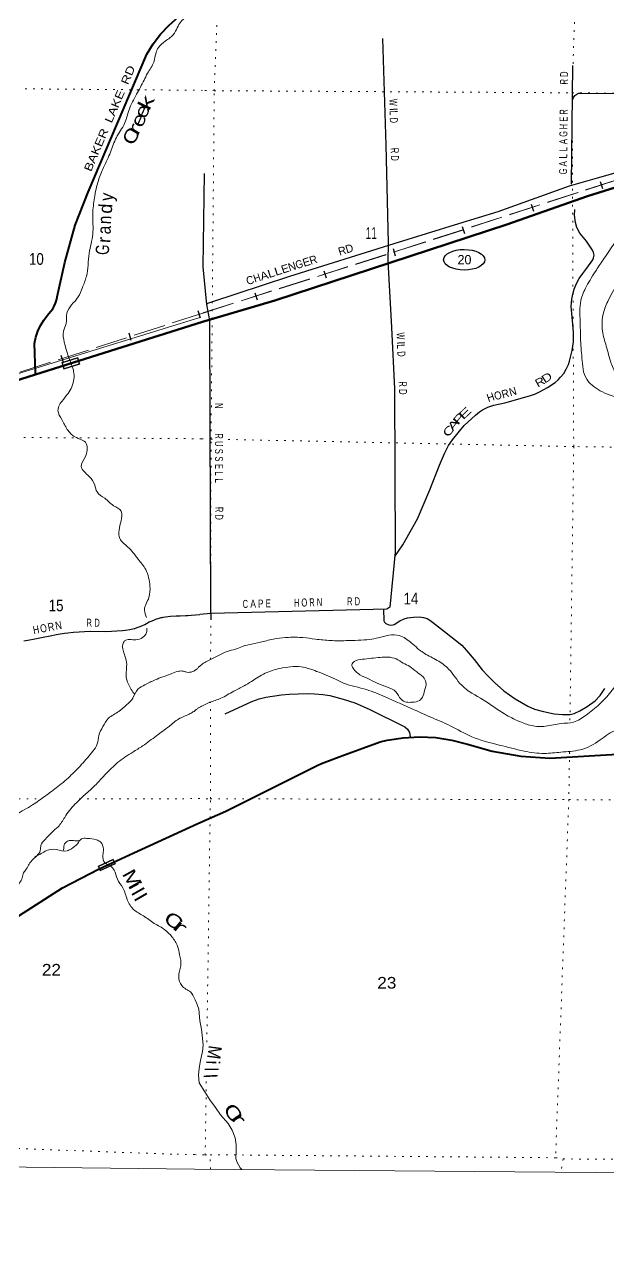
# Model space of a CAD drawing. Header units: feet. Extents: x -244583 to 4, y 367440 to 553773.
# Drawn here: x -216564 to -207799, y 367440 to 385637 of the extents above; entities that cross this region are included whole.
import ezdxf
from ezdxf.enums import TextEntityAlignment as Align

# ---------------------------------------------------------------- set-up
doc = ezdxf.new("R2010")
doc.units = ezdxf.units.FT
doc.header["$LTSCALE"] = 80
doc.linetypes.add('DOTTED', pattern=[1.5, 0.3, -1.2])
doc.linetypes.add('LONG_DASHED', pattern=[7.5, 6, -1.5])
for name, color, linetype, lineweight in [('17', 7, 'Continuous', 25), ('23', 7, 'Continuous', 70), ('26', 7, 'Continuous', 40), ('29', 7, 'Continuous', 25), ('39', 7, 'Continuous', 13), ('4', 7, 'Continuous', 13), ('59', 7, 'Continuous', 13), ('61', 7, 'Continuous', 13), ('63', 7, 'Continuous', 25), ('7', 7, 'DOTTED', 13)]:
    doc.layers.add(name, color=color, linetype=linetype, lineweight=lineweight)
for name, color, linetype in [('27', 7, 'Continuous'), ('30', 7, 'Continuous'), ('41', 7, 'Continuous')]:
    doc.layers.add(name, color=color, linetype=linetype)

msp = doc.modelspace()

# ---------------------------------------------------------------- linework, layer by layer
at = {"layer": '17'}
msp.add_ellipse((-209966.23, 382105.03), major_axis=(-309.24, 1), ratio=0.500121, dxfattribs=at)
at = {"layer": '23'}
for points in [[(-213889.01, 381172.95), (-212804.73, 381496.5), (-209329.4, 382633.22), (-208117.75, 383059.13), (-207032.6, 383398.08)], [(-216395.06, 380383.23), (-215748.45, 380587.25), (-213889.01, 381172.95)], [(-235680.38, 377592.65), (-235598.26, 377530.71), (-235411.44, 377418.32), (-235201.57, 377329.84), (-234963.63, 377256.56), (-234719.33, 377208.56), (-234471.36, 377186.36), (-234222.42, 377190.2), (-233975.25, 377220.03), (-231797.09, 377582.46), (-219862.07, 379568.37), (-217593.81, 380005), (-216395.06, 380383.23)]]:
    msp.add_lwpolyline(points, dxfattribs=at)
at = {"layer": '26'}
for points in [[(-216395.06, 380383.23), (-216395.93, 380408.83), (-216410.97, 380850.45), (-216390.3, 380942.83), (-216360.08, 381032.55), (-216320.65, 381118.61), (-216272.45, 381200.08), (-216215.99, 381276.07), (-216196.27, 381299.09), (-216164.86, 381333.33), (-216137.2, 381370.67), (-216113.59, 381410.69), (-216094.29, 381452.96), (-216079.52, 381497.02), (-216069.44, 381542.38), (-216068.46, 381548.48), (-215958.19, 382064.84), (-215801.13, 382626.59), (-215608.06, 383120.57), (-214728.33, 385189.83), (-214632.15, 385345.52), (-214520.22, 385490.31), (-214393.77, 385622.6), (-214254.18, 385740.95)], [(-213961.46, 373650.44), (-213543.85, 373836.43), (-212172.78, 374522.61), (-212106.65, 374552.27), (-211801.17, 374666.43), (-211226.72, 374873.8), (-211121.11, 374899.13), (-210880.58, 374937.86), (-210637.32, 374951.24), (-210393.99, 374939.11), (-210153.26, 374901.62), (-209917.77, 374839.17), (-209545.69, 374735.33), (-209117.07, 374660.28), (-208682.95, 374630.45), (-207668.7, 374692.8), (-207546.34, 374715.72), (-207447.55, 374740.67)], [(-215439.99, 372973.47), (-214920.75, 373209.58), (-213961.46, 373650.44)], [(-217112.13, 371969.75), (-215989.22, 372684.4), (-215439.99, 372973.47)]]:
    msp.add_lwpolyline(points, dxfattribs=at)
at = {"layer": '29'}
for p, q in [((-208357.21, 383240.67), (-208338.03, 385018.8)), ((-213878.99, 382000.12), (-213861.6, 383398.34)), ((-213765.51, 376803.91), (-213766.09, 376705.19))]:
    msp.add_line(p, q, dxfattribs=at)
for points in [[(-211190.19, 385424.54), (-211140.04, 383823.19), (-211105.98, 382357.49), (-211110.13, 382086.74), (-211056.81, 381087.58), (-211014.36, 380169.42), (-211001.43, 377719.85), (-211080.66, 376896.53)], [(-208343.63, 384499.84), (-208329.74, 384536.97), (-208306.76, 384567.61), (-208279.19, 384587.53), (-208245.48, 384601.32), (-208217.91, 384604.38), (-207464.18, 384599.78), (-207424.35, 384601.32), (-207392.18, 384616.64), (-207373.79, 384633.49), (-207358.47, 384659.53), (-207352.35, 384685.57), (-207333.4, 385063.63)], [(-213824.97, 381436.06), (-213819.95, 381448), (-213810.13, 381455.75), (-213752.28, 381475.37), (-213371.62, 381599.34), (-212583.42, 381857.59), (-211015.29, 382349.31), (-210048.39, 382646.82), (-209457.5, 382828.63), (-208389.36, 383212.92), (-207965.81, 383334.82), (-207178.65, 383560.02)], [(-211006.54, 377656.44), (-210888.56, 377831.57), (-210667.39, 378220.76), (-210480.25, 378656.76), (-210336.75, 379026.42), (-210261.06, 379200.45), (-210203.03, 379318.65), (-210140.82, 379405.81), (-210039.71, 379535.69), (-209966.29, 379620.61), (-209796.87, 379774.24), (-209736.7, 379823.66), (-209691.58, 379853.78), (-209614.21, 379892.46), (-209523.96, 379922.54), (-209356.34, 379961.19), (-208988.86, 380064.34), (-208898.6, 380094.44), (-208825.54, 380128.81), (-208718.09, 380188.98), (-208604.2, 380264.2), (-208556.91, 380302.89), (-208520.39, 380345.86), (-208475.25, 380401.74), (-208436.58, 380464.05), (-208404.34, 380532.83), (-208389.3, 380582.25), (-208346.32, 380743.42), (-208329.13, 380876.66), (-208326.97, 381014.19), (-208335.58, 381138.83), (-208363.26, 381402.67), (-208354.91, 381512.75), (-208339.88, 381587.97), (-208318.39, 381663.18), (-208282.71, 381751.72), (-208243.17, 381822.21), (-208188.74, 381899.39), (-208127.13, 381976.93), (-208039.02, 382103.72), (-208028.28, 382135.96), (-208019.68, 382174.64), (-208026.13, 382213.32), (-208041.06, 382248.45), (-208135.04, 382382.7), (-208232.43, 382503.43), (-208275.41, 382589.39), (-208296.14, 382664.62), (-208311.94, 382776.35), (-208306.52, 382859.95)], [(-213765.51, 376803.91), (-213780.28, 381196.28), (-213825.07, 381435.44), (-213878.99, 382000.12)], [(-211080.66, 376896.53), (-211129.59, 376864.95), (-213766.76, 376801.98), (-213931.28, 376784.2)], [(-211176.92, 376867.04), (-211172.2, 376691.52), (-211161.45, 376671.1), (-211139.96, 376649.61), (-211099.13, 376630.27), (-211056.15, 376627.05), (-211015.32, 376636.72), (-210930.44, 376690.44), (-210869.19, 376721.6), (-210817.62, 376735.57), (-210726.08, 376744.16), (-210636.03, 376748.46), (-210574.78, 376740.94), (-210524.28, 376723.75), (-210481.3, 376701.19), (-210442.62, 376668.95), (-210263.19, 376529.27), (-210003.17, 376325.13), (-209934, 376247.43), (-209817.29, 376110.23), (-209696.94, 375955.51), (-209613.13, 375864.17), (-209511.05, 375766.4), (-209370.15, 375643.3), (-209200.52, 375520.34), (-209013.56, 375409.67), (-208914.71, 375365.62), (-208779.33, 375329.09), (-208617.08, 375296.85), (-208492.44, 375286.11), (-208378.55, 375288.25), (-208319.45, 375303.3), (-208234.57, 375340.9), (-208120.67, 375405.37), (-208004.63, 375490.26), (-207927.26, 375570.84), (-207855.65, 375675.64)], [(-216568.82, 376389.2), (-216512.95, 376400.5), (-216405.85, 376422.45), (-216257.52, 376451.06), (-216200.99, 376461.03), (-216053.99, 376489.63), (-215962.86, 376506.26), (-215908.98, 376512.24), (-215824.51, 376520.89), (-215573.74, 376533.53), (-215339.42, 376530.8), (-215091.8, 376547.31), (-215046.92, 376552.15), (-214981.73, 376562.13), (-214917.88, 376574.77), (-214907.9, 376578.09), (-214897.92, 376580.09), (-214800.81, 376615.33), (-214754.91, 376637.28), (-214689.06, 376673.2), (-214663.12, 376684.51), (-214623.56, 376703.1), (-214579.74, 376719.85), (-214557.36, 376726.41), (-214511.46, 376739.05), (-214498.16, 376742.38), (-214483.53, 376745.7), (-214444.28, 376753.02), (-214371.78, 376762.33), (-214288.64, 376764.32), (-214255.06, 376765.62), (-214225.44, 376764.99), (-214138.97, 376770.31), (-214109.71, 376772.31), (-214061.15, 376776.96), (-213931.28, 376784.2)], [(-213553.75, 375297.72), (-213153.81, 375482.98), (-213043.49, 375522.71), (-212942, 375544.78), (-212708.12, 375580.1), (-212591.19, 375588.93), (-212454.4, 375597.76), (-212313.2, 375599.97), (-212213.9, 375597.76), (-212088.15, 375586.72), (-211982.24, 375569.06), (-211781.46, 375518.3), (-211607.17, 375458.7), (-211393.14, 375368.19), (-210854.8, 375098.88), (-210815.09, 375063.56), (-210788.61, 375014.99), (-210775.37, 374953.18)]]:
    msp.add_lwpolyline(points, dxfattribs=at)
at = {"layer": '39'}
for p, q in [((-215831.9, 380464.62), (-215844.11, 380502.5)), ((-213325.04, 368487.68), (-213303.73, 368463.03))]:
    msp.add_line(p, q, dxfattribs=at)
msp.add_lwpolyline([(-213988.55, 370977.01), (-213948.66, 370867.86), (-213929.18, 370689.72), (-213908.87, 370566.13), (-213890.77, 370430.45), (-213882.25, 370327.25), (-213891.75, 370234.43), (-213920.09, 370097.44), (-213942.04, 369982.59), (-213951.69, 369879.67), (-213939.36, 369762.27), (-213854.59, 369629.6), (-213781.75, 369509.24), (-213696.73, 369392.73), (-213621.68, 369284.47), (-213508.63, 369153.38), (-213447.62, 369051.39), (-213400.91, 368937.5), (-213384.33, 368834.18), (-213385.88, 368733.16), (-213389.47, 368630.14), (-213370.22, 368569.22), (-213352.59, 368534.59), (-213325.04, 368487.68)], dxfattribs=at)
for points in [[(-215844.11, 380502.5), (-215964.08, 380868.31), (-215974.53, 381036.17), (-215937.02, 381149), (-215925.38, 381302.5), (-215757.18, 381547.45), (-215693.12, 381688.31), (-215632.83, 381855.49), (-215590.97, 382200.72), (-215537.56, 382489.24), (-215536.53, 382794.44), (-215511.92, 383032.71), (-215453.24, 383296.05), (-215373.94, 383490.19), (-215270.58, 383719.6), (-215183.49, 383939.07), (-215060.11, 384150.1), (-214993.41, 384351.57), (-214879.89, 384586.95), (-214768.63, 384798.1), (-214715.03, 384902.68), (-214622.4, 385069.54), (-214588.61, 385214.74), (-214553.52, 385287.16), (-214449.46, 385385.19), (-214380.25, 385433.02), (-214294.38, 385531.22), (-214244.86, 385631.8), (-214183.44, 385710.03), (-214051.06, 385809.8), (-213960.66, 385849.1), (-213916.83, 385849.1), (-213844.33, 385849.07)], [(-213938.79, 376006.93), (-213875.2, 376056.49), (-213803.95, 376095.81), (-213641.25, 376174.14), (-213523.3, 376230.92), (-213395.57, 376267.35), (-213289.98, 376308.16), (-213154.21, 376342.44), (-212980.03, 376380.18), (-212783.52, 376425.65), (-212599.56, 376443.02), (-212385.64, 376439.72), (-212198.26, 376416.62), (-211970.49, 376394.92), (-211736.35, 376393.33), (-211554.59, 376398.61), (-211382.8, 376412.12), (-211257.28, 376436.46), (-211095.21, 376474.38), (-210939.84, 376469.96), (-210763.85, 376362.16), (-210562.43, 376201.42), (-210372.26, 376097.44), (-210200.65, 375967.47), (-210004.54, 375723.95), (-209682.87, 375506.79), (-209361.13, 375293.67), (-209142.8, 375183.2), (-208958.05, 375119.72), (-208748.26, 375110.42), (-208511.49, 375149.21), (-208329.45, 375172.67), (-208138.1, 375276.83), (-207941.85, 375437.5), (-207767.4, 375624.77), (-207610.89, 375826.47), (-207504.03, 375950.12), (-207402.54, 376118.32), (-207314.18, 376220.02), (-207232.66, 376402.67), (-207126.05, 376641.51), (-207048.78, 376941.44), (-206958.28, 377182.56), (-206808.83, 377451.06), (-206615.22, 377702.71), (-206461.01, 377886.26), (-206264.51, 378063.09), (-205982.01, 378319.43), (-205663.22, 378573.19), (-205479.88, 378681.52), (-205208.37, 378879.42), (-205014.33, 379028), (-204765.79, 379175.73), (-204547.46, 379327.98), (-204414.4, 379449.2), (-204353.95, 379573.57), (-204347, 379763.43), (-204461.49, 379932.93), (-204689.54, 380067.81), (-204956.19, 380187.12), (-205296.48, 380242.89), (-205578.53, 380279.58), (-205945.31, 380319.59), (-206238.19, 380307.94), (-206382.03, 380273.78), (-206533.79, 380118.49), (-206691.48, 379971.37), (-206845.69, 379919.19), (-207105.32, 379969.67), (-207343.06, 379999.61), (-207554.75, 380017.03), (-207791.99, 380079.29), (-208048.18, 380222.69), (-208129.56, 380312.87), (-208201.39, 380631.26), (-208223.01, 380932.71), (-208227.31, 381179.33), (-208218.47, 381492.44), (-208132.41, 381707.36), (-207985.35, 381951.64), (-207865.57, 382127.64), (-207710.71, 382353.61), (-207513.81, 382556.71), (-207297.63, 382700.9), (-207112.18, 382815.26), (-206851.78, 382946.64), (-206656.59, 383038.62), (-206585.55, 383063.79), (-206423.17, 383121.92), (-206202.04, 383193.28), (-205976.91, 383262.56), (-205764.23, 383309.8), (-205443.32, 383306.87), (-205078.22, 383289.12), (-204743.3, 383277.89), (-204454.92, 383259.29), (-204237.61, 383213.5)], [(-202347.97, 380987.59), (-202589.11, 381322.75), (-202716.08, 381599.55), (-202775.97, 381642.92), (-202965.62, 381781.24), (-203267.77, 382087.02), (-203516.54, 382319.23), (-203944.49, 382582.49), (-204283.02, 382753.43), (-204763.59, 382876.03), (-205156.6, 382916.45), (-205566.59, 382902.57), (-206094.91, 382807.65), (-206514.52, 382692.87), (-206797.77, 382519.39), (-207019.33, 382419.74), (-207287.33, 382187.43), (-207490.47, 381972.3), (-207642.85, 381776.6), (-207802.45, 381504.21), (-207880.19, 381305.34), (-207892.38, 381036.74), (-207837.32, 380809.55), (-207760.53, 380551.71), (-207676.51, 380370.55), (-207591.27, 380268.19), (-207471.27, 380195.6), (-207315.28, 380231.59), (-207183.95, 380371.03), (-207063.18, 380480.32), (-206849.94, 380563.93), (-206518.69, 380577.01), (-206029.71, 380607.87), (-205481.8, 380664.08), (-204965.4, 380639.95), (-204658.23, 380530.12), (-204498.42, 380420.55), (-204304.27, 380312.46), (-204224.91, 380222.32), (-204117.26, 380133.76), (-204070.47, 380025.93), (-204062.05, 379916.67), (-204006.84, 379830.94), (-203957.63, 379749.34), (-203987.92, 379616.42), (-204044.15, 379504.12), (-204179.63, 379225.3), (-204364.79, 378997.77), (-204602.43, 378771.05), (-204794.8, 378600.22), (-205171.83, 378234.18), (-205457.84, 378012.25), (-205790.05, 377805.17), (-206010.64, 377636.8), (-206197.58, 377425.46), (-206457.78, 377174.84), (-206701.91, 376919.92), (-206856.73, 376695.97), (-206981.85, 376435.18), (-207087.65, 376117.5), (-207178.76, 375835.97), (-207205.64, 375662.59), (-207268.1, 375406.89), (-207504.93, 375101.34), (-207681.25, 375055.56), (-207925.81, 374903.72), (-208228.84, 374756.83), (-208518.05, 374720.87), (-208764.61, 374702.44), (-209066.86, 374737.42), (-209440.94, 374828.07), (-209850.84, 374951.61), (-210177.33, 375118.32), (-210478.1, 375250.28), (-210718.7, 375357.05), (-211151.77, 375549.66), (-211430.68, 375659.05), (-211776.38, 375757.35), (-211898.65, 375813.8), (-212179.42, 375933.32), (-212410.55, 375999.54), (-212731.87, 375976.2), (-212950.98, 375904.81), (-213158.78, 375780.69), (-213266.76, 375715.67), (-213421.41, 375635.2), (-213618.84, 375529.11), (-213781.25, 375468.97), (-213792.05, 375465.05)], [(-214729.54, 376739.88), (-214761.09, 376850.36), (-214694.49, 377041.73), (-214680.67, 377211.38), (-214742.88, 377458.59), (-214858.55, 377615.36), (-215014.35, 377802.84), (-215132.38, 377925.27), (-215141.22, 378052.7), (-215113.55, 378191.89), (-215112.14, 378333.37), (-215224.49, 378417.34), (-215356.8, 378527.79), (-215473.07, 378623.92), (-215506.44, 378723.29), (-215590.02, 378855.49), (-215709.82, 379004.22), (-215651.81, 379145.14), (-215620.44, 379249.94), (-215633.6, 379349.11), (-215806.43, 379449.85), (-215918.51, 379562.11), (-216001.94, 379708.46), (-216059.18, 379846.47), (-215982.8, 380005.4), (-215849.45, 380202.18), (-215824.9, 380434.39), (-215831.9, 380464.62)], [(-214908.16, 375586.16), (-215002.62, 375739), (-215037.62, 375876.79), (-215027.93, 376038.4), (-215054.95, 376166), (-215085.57, 376338.11), (-215058.77, 376390.4), (-214888.82, 376406.93), (-214730.08, 376514.52), (-214724.05, 376579.75)], [(-210883.62, 376054.8), (-210781.44, 376004.72), (-210679.72, 375924.34), (-210583.97, 375850.11), (-210540.81, 375768.6), (-210560.89, 375643.61), (-210592.65, 375547.1), (-210635.8, 375497.24), (-210747.23, 375470.67), (-210834.01, 375472.01), (-210914.09, 375515.68), (-210991.09, 375628.02), (-211117.25, 375694.64), (-211273.73, 375757.68), (-211420.01, 375828.65), (-211562.18, 375903.59), (-211619.78, 375965.11), (-211651.05, 376032.28), (-211615.99, 376080.24), (-211494.35, 376114.75), (-211225.44, 376142.93), (-211106.28, 376147.16), (-210987.61, 376119.05), (-210883.62, 376054.8)], [(-219088.93, 372583.35), (-218922.88, 372614.07), (-218604.91, 372675.64), (-218326.91, 372784.09), (-218135.93, 372881.26), (-217956.9, 372996.74), (-217783.73, 373132.49), (-217602.76, 373239.87), (-217346.74, 373372.79), (-217097.03, 373481.52), (-216950.38, 373593.27), (-216685.69, 373784.73), (-216441.68, 373929.89), (-216250.34, 374063.44), (-216060.95, 374205.1), (-215859.1, 374378.98), (-215703.88, 374539.16), (-215536.16, 374735.6), (-215470.4, 374844.11), (-215444.85, 374973.22), (-215384.93, 375104.02), (-215302.83, 375228.53), (-215146.15, 375332.11), (-215029.96, 375430.01), (-214938, 375530.18), (-214859.84, 375664.84), (-214754.08, 375730.5), (-214601.73, 375805.82), (-214488.1, 375849.18), (-214350.14, 375900.38), (-214248.71, 375935.77), (-214177.97, 375935.08), (-214127.59, 375920.44), (-214040.58, 375929.69), (-213973.46, 375971.48), (-213942.82, 376003.52), (-213938.79, 376006.93)], [(-213792.05, 375465.05), (-213811.03, 375453.84), (-213850.73, 375435.02), (-213893.85, 375414.83), (-213944.84, 375390.76), (-213945.86, 375390.19)], [(-214034.26, 375324.39), (-214091.42, 375291.46), (-214249.82, 375218.23), (-214392.41, 375108.45), (-214581.81, 374966.8), (-214789.5, 374815.21), (-214937.99, 374721.66), (-215163.93, 374564.19), (-215408.91, 374322.02), (-215537.57, 374189.87), (-215694.65, 374045.88), (-215804.86, 373939.83), (-215886.64, 373847.65), (-215958.43, 373743.25), (-216056.85, 373602.72), (-216152.72, 373516.74), (-216250.78, 373412.6), (-216314.32, 373324.28), (-216325.22, 373245.56), (-216452.04, 373095.21), (-216546.47, 372950.6), (-216581.37, 372896.37), (-216600.35, 372817.72), (-216647.58, 372743.4), (-216722.28, 372550.08), (-216751, 372507.92), (-216839.32, 372367.29), (-216941.41, 372265.21), (-217053.24, 372199.6), (-217137.23, 372087.23), (-217240.96, 372023.57), (-217380.78, 371988.55), (-217490.02, 371979.51), (-217564.54, 372006.52), (-217661.01, 372062.04), (-217767.67, 372109.57), (-217913.23, 372106.95), (-218063.04, 372084.16), (-218223.09, 372047.33), (-218395.25, 372012.63), (-218555.1, 371996), (-218720.96, 371985.5), (-218918.93, 371997.54), (-219063.74, 372069.7), (-219255.17, 372130.19), (-219456.75, 372184.72), (-219660.4, 372235.22), (-219888.39, 372277.88), (-220067.81, 372326.13), (-220273.4, 372384.73), (-220399.9, 372468.84), (-220463.15, 372612.97), (-220552.84, 372739.17), (-220640.95, 372822.91), (-220782, 372866.73), (-221015.89, 372925.62), (-221171.46, 372933.2), (-221405.36, 372990.07), (-221637.45, 373026.7), (-221821.34, 373032.54), (-222057.79, 373036.88), (-222316.19, 373069.73), (-222552.18, 373120.55), (-222796.37, 373159.32), (-223054.94, 373176), (-223321.35, 373217.01), (-223490.78, 373253.03), (-223706.37, 373321.85), (-223881.51, 373394.3), (-224024, 373496.76), (-224249.34, 373602.05), (-224483.16, 373667), (-224797.19, 373797.42), (-225155.96, 373899.97), (-225335.1, 373976.51), (-225620.87, 374102.6), (-226025.42, 374276.35), (-226214.86, 374332.78), (-226472.82, 374410.09), (-226734.68, 374501.59), (-227031.32, 374550.98), (-227232.99, 374597.43), (-227430.42, 374664.04), (-227777.33, 374740.2), (-228083.94, 374803.84), (-228410.59, 374883.85), (-228820.3, 374946.47), (-229125.29, 374969.67), (-229393.98, 374984.43), (-229697.23, 374979.31), (-229996.98, 374919.58), (-230263.98, 374901.98), (-230518.26, 374942.88), (-230830.81, 375018.7), (-231131.31, 375086.32), (-231407.64, 375145.63)], [(-214034.26, 375324.39), (-214002.3, 375343.86), (-213987.3, 375359.89), (-213950.09, 375385.48), (-213944.84, 375390.76)], [(-216404.93, 373157.4), (-216309.49, 373200.94), (-216230.22, 373244.63), (-216080.48, 373261.36), (-215923.01, 373241.62), (-215858.01, 373273.33), (-215768.33, 373347.24), (-215704.93, 373421.4), (-215624.01, 373428.7), (-215482.73, 373407.1), (-215422.42, 373374.17), (-215377.02, 373264.58), (-215385.95, 373179.77), (-215352.8, 373058.17), (-215351.86, 373057.44)], [(-215980.02, 373243.94), (-215971.15, 373278.48), (-215966.63, 373326.94), (-215913.47, 373387.06), (-215864.86, 373396.69), (-215788.12, 373389.88), (-215756.05, 373389.09), (-215737.91, 373389.65)], [(-215354.3, 373060.45), (-215216.42, 372951.73), (-215167.24, 372815.82), (-215087.67, 372687.7), (-215018.7, 372509.16), (-214921.16, 372358.63), (-214776.55, 372266.25), (-214613.95, 372153.49), (-214455.22, 372056.94), (-214349.15, 371950.79), (-214265.66, 371810.51), (-214234.59, 371682.86), (-214216.02, 371518.96), (-214235.03, 371436.27), (-214248.03, 371349.48), (-214202.81, 371221.7), (-214140.68, 371168.54), (-214072.39, 371125.43), (-214008.03, 371018.17), (-213997.47, 370992.26), (-213987.06, 370974.45)]]:
    msp.add_spline(points, degree=3, dxfattribs=at)
at = {"layer": '4'}
msp.add_lwpolyline([(-242556.67, 552939.06), (-212238.1, 552626.27), (-181919.12, 552355.18), (-151599.78, 552125.8), (-121280.17, 551938.12), (-90960.33, 551792.15), (-60640.31, 551687.89), (-30320.19, 551625.32), (0, 551604.47), (0, 367439.54), (-30573.52, 367460.57), (-61146.96, 367523.64), (-91720.3, 367628.79), (-122293.46, 367775.97), (-152866.39, 367965.22), (-183439.04, 368196.52), (-214011.33, 368469.88), (-244583.22, 368785.28)], close=True, dxfattribs=at)
msp.add_lwpolyline([(-242556.67, 552939.06), (-212238.1, 552626.27), (-181919.12, 552355.18), (-151599.78, 552125.8), (-121280.17, 551938.12), (-90960.33, 551792.15), (-60640.31, 551687.89), (-30320.19, 551625.32), (0, 551604.47), (0, 367439.54), (-30573.52, 367460.57), (-61146.96, 367523.64), (-91720.3, 367628.79), (-122293.46, 367775.97), (-152866.39, 367965.22), (-183439.04, 368196.52), (-214011.33, 368469.88), (-244583.22, 368785.28)], close=True, dxfattribs=at)
at = {"layer": '59'}
for points in [[(-216001.36, 380564.45), (-215763.32, 380640.85), (-215731.23, 380540.87), (-215969.27, 380464.47)], [(-215991.3, 380559.27), (-215768.49, 380630.79), (-215741.28, 380546.04), (-215964.09, 380474.52)]]:
    msp.add_lwpolyline(points, close=True, dxfattribs=at)
at = {"layer": '61'}
for p, q in [((-215455.66, 373009.53), (-215228.99, 373114.99)), ((-215228.99, 373114.99), (-215197.35, 373046.99))]:
    msp.add_line(p, q, dxfattribs=at)
msp.add_lwpolyline([(-215197.35, 373046.99), (-215424.02, 372941.53), (-215455.66, 373009.53)], dxfattribs=at)
msp.add_lwpolyline([(-215445.02, 373005.65), (-215232.86, 373104.35), (-215207.98, 373050.86), (-215420.14, 372952.16)], close=True, dxfattribs=at)
at = {"layer": '63'}
for p, q in [((-207928.66, 383277.08), (-207894.52, 383171.87)), ((-208963.4, 382941.36), (-208929.27, 382836.15)), ((-209998.14, 382605.65), (-209964.01, 382500.44)), ((-211033.34, 382272.1), (-210999.69, 382166.73)), ((-212069.63, 381941.22), (-212035.99, 381835.85)), ((-213105.93, 381610.34), (-213072.29, 381504.97)), ((-213959.67, 381342.5), (-213927.11, 381236.8)), ((-214996.84, 381007.65), (-214964.27, 380901.95)), ((-216014.59, 380676.99), (-215982.02, 380571.29))]:
    msp.add_line(p, q, dxfattribs=at)
at = {"layer": '63', "lineweight": 13}
msp.add_line((-213929.01, 381238.78), (-217623.25, 380100.57), dxfattribs=at)
at = {"layer": '63', "linetype": 'LONG_DASHED', "lineweight": 13}
for points in [[(-204915.93, 383709.17), (-205029, 383715.65), (-205142.26, 383720.2), (-205256.27, 383723.51), (-205369.84, 383724.17), (-205482.95, 383722.83), (-205596.82, 383720.24), (-205710.23, 383715.02), (-205823.2, 383707.78), (-205936.97, 383698.66), (-206049.62, 383687.48), (-206162.38, 383675.01), (-206275.35, 383659.94), (-206387.2, 383642.81), (-206499.23, 383623.74), (-206610.71, 383603.33), (-206722.41, 383580.31), (-206832.93, 383555.89), (-206943.67, 383528.86), (-207053.24, 383500.44), (-207118.88, 383482.4), (-210567.61, 382363.49), (-213887.74, 381304.99)], [(-207120.06, 383486.33), (-210568.87, 382367.39), (-213889.61, 381307.1)], [(-213887.74, 381305.01), (-217551.61, 380121.49), (-217678.72, 380086.39), (-218008.43, 380007.62), (-218399.48, 379923.65), (-218792.15, 379846.38), (-219188.16, 379773.03), (-219584.12, 379709.14), (-219875.87, 379666.3), (-219878.31, 379665.92), (-231973.22, 377653.41), (-232076.51, 377643.34), (-232183.18, 377635.66), (-232289.18, 377629.18), (-232395.74, 377624.55), (-232502.8, 377622.39), (-232609.22, 377621.43), (-232715.57, 377622.3), (-232822.45, 377625.63), (-241059.86, 378104.06)]]:
    msp.add_lwpolyline(points, dxfattribs=at)
at = {"layer": '7'}
for p, q in [((-214873.87, 384654.52), (-213855.58, 384645.77)), ((-213850.98, 368679.7), (-213834.33, 369822.89)), ((-213772.88, 368467.59), (-213775.27, 368684.48)), ((-208482.34, 368621.14), (-208515.27, 368417.63))]:
    msp.add_line(p, q, dxfattribs=at)
for points in [[(-208331.99, 400693.08), (-208479.93, 395386.36), (-208173.13, 389983.71), (-208348.35, 384608.71), (-208324.69, 379303.39), (-208382.01, 375149.39)], [(-213769.28, 376112.48), (-213763.16, 379415.57), (-213715.38, 384640.98), (-213512.15, 389999.38), (-213662.06, 395365.25), (-213741.55, 396509.62)], [(-244401.8, 385270.91), (-240290.71, 385132.78), (-235000.18, 385000.15), (-229749.44, 384930.57), (-224394.26, 384795.28), (-219069.08, 384690.61), (-214876.41, 384654.54)], [(-213855.58, 384645.77), (-213715.38, 384640.98), (-208348.35, 384608.71), (-204674.85, 384576.63)], [(-213905.88, 379420.98), (-219089, 379457.72), (-224441.18, 379489.89), (-229731.31, 379662.94), (-235064.81, 379743.44), (-236945.15, 379790.48)], [(-213743.64, 379415.17), (-213763.16, 379415.57), (-213905.88, 379420.98)], [(-204640.25, 379259.12), (-208324.69, 379303.39), (-213542.01, 379411.01)], [(-213826.31, 370373.38), (-213773.15, 374021.85), (-213770.46, 375474.51)], [(-208387.91, 374721.81), (-208397.74, 374009.67), (-208597.12, 368639.07)], [(-224642.51, 374176.73), (-223364.75, 374133.08), (-219167.57, 374019.23), (-216305.31, 374021.46)], [(-215741.11, 374021.9), (-214193.03, 374023.1), (-213957.83, 374027.2)], [(-213957.83, 374027.2), (-213773.15, 374021.85), (-208397.74, 374009.67), (-203095.48, 373966.27), (-197740.37, 373946.31), (-192401.13, 373813.43), (-187083, 373751.6), (-183393.9, 373665.73)], [(-214009.25, 368685.94), (-214351.37, 368692.52), (-218895.7, 368858.27), (-219018.97, 368861.5), (-224194.66, 368956.62), (-224692.09, 368939.26), (-229510.18, 369016.73), (-230023.49, 369027.82), (-235449.51, 369153.69), (-239465.33, 369233.87)], [(-214009.25, 368685.94), (-213850.98, 368679.7), (-213775.27, 368684.48), (-208597.12, 368639.07), (-208482.34, 368621.14), (-203222.39, 368582.44), (-197855.46, 368544.11), (-192493.05, 368473.51), (-187219.35, 368410.35), (-183438.11, 368308.85)]]:
    msp.add_lwpolyline(points, dxfattribs=at)

# ---------------------------------------------------------------- texts
at = {"layer": '17'}
msp.add_text('20', height=140, dxfattribs=at).set_placement((-209962.78, 382036.72), align=Align.CENTER)
at = {"layer": '27', "width": 1.25}
msp.add_text('BAKER  LAKE  RD', height=120, rotation=66.968, dxfattribs=at).set_placement((-215563.72, 383417.29))
at = {"layer": '30'}
for s, rotation, width, p in [('D', 89.382, 0.65, (-208409.45, 384887.69)), ('R', 89.382, 0.65, (-208410.67, 384774.3)), ('W', 271.794, 0.6, (-211090.06, 384463.63)), ('L', 271.794, 0.8, (-211085.12, 384305.9)), ('R', 89.382, 0.65, (-208415.56, 384320.79)), ('D', 271.794, 0.65, (-211081.65, 384194.93)), ('E', 89.382, 0.7, (-208416.74, 384212.61)), ('G', 89.382, 0.6, (-208419.11, 383991.99)), ('H', 89.382, 0.6, (-208417.93, 384102.07)), ('L', 89.382, 0.75, (-208421.58, 383763.82)), ('A', 89.382, 0.75, (-208420.35, 383876.71)), ('R', 271.331, 0.65, (-211068.13, 383741.51)), ('D', 271.331, 0.65, (-211065.49, 383628.16)), ('L', 89.382, 0.75, (-208422.74, 383656.1)), ('G', 89.382, 0.6, (-208425.18, 383428.87)), ('A', 89.382, 0.75, (-208423.94, 383544.14)), ('E', 17.41, 1.05, (-212315.54, 382014.94)), ('L', 18.141, 1.2, (-212739.7, 381880.05)), ('E', 18.141, 1.05, (-212634.63, 381914.47)), ('G', 17.41, 0.9, (-212423.29, 381981.17)), ('H', 18.141, 0.9, (-213055.76, 381776.5)), ('A', 18.141, 1.1, (-212948.46, 381811.65)), ('L', 18.141, 1.2, (-212842.06, 381846.51)), ('W', 272.647, 0.6, (-210980.79, 380959.07)), ('L', 272.647, 0.8, (-210973.5, 380801.44)), ('D', 272.647, 0.7, (-210968.38, 380690.54)), ('R', 29.248, 1.2, (-208802.08, 380221.34)), ('D', 33.443, 1.3, (-208694.7, 380288.62)), ('R', 272.647, 0.7, (-210947.43, 380237.48)), ('D', 270.302, 0.65, (-210944.12, 380123.76)), ('R', 15.679, 0.95, (-209334.94, 380039.77)), ('N', 15.679, 0.95, (-209222, 380071.6)), ('H', 18.433, 0.95, (-209552.94, 379986.66)), ('O', 15.53, 0.9, (-209445.62, 380012.94)), ('N', 270.193, 0.65, (-213705.97, 379913.68)), ('P', 49.154, 1.7, (-210002.13, 379686.18)), ('E', 44.197, 1.8, (-209915.91, 379761.25)), ('C', 52.1, 1.45, (-210154.72, 379501.91)), ('A', 51.435, 1.65, (-210083.04, 379593.16)), ('R', 270.193, 0.65, (-213704.44, 379460.14)), ('U', 270.193, 0.65, (-213704.06, 379346.28)), ('S', 270.193, 0.7, (-213703.67, 379231.95)), ('S', 270.193, 0.7, (-213703.29, 379118.56)), ('E', 270.193, 0.7, (-213702.91, 379005.17)), ('L', 270.193, 0.75, (-213702.55, 378900.3)), ('L', 270.193, 0.75, (-213702.19, 378792.58)), ('R', 270.193, 0.65, (-213700.74, 378358.41)), ('D', 270.193, 0.65, (-213700.36, 378245.03)), ('C', 1.368, 0.65, (-213247.53, 376884.4)), ('A', 2.191, 0.8, (-213131.02, 376887.19)), ('P', 1.368, 0.75, (-213017.04, 376889.91)), ('E', 1.368, 0.7, (-212904.16, 376892.59)), ('H', 1.368, 0.6, (-212476.25, 376902.82)), ('O', 1.368, 0.65, (-212363.37, 376905.51)), ('R', 1.368, 0.65, (-212248.12, 376908.27)), ('N', 1.368, 0.65, (-212134.77, 376910.97)), ('R', 1.368, 0.65, (-211681.36, 376921.8)), ('D', 1.368, 0.65, (-211568.01, 376924.51)), ('N', 10.342, 0.85, (-216040.64, 376563.23)), ('R', 2.886, 0.7, (-215588.13, 376602.89)), ('D', 359.332, 0.65, (-215472.75, 376602.36)), ('H', 10.917, 0.8, (-216376.27, 376499.44)), ('O', 10.917, 0.8, (-216265.4, 376520.83)), ('R', 11.01, 0.85, (-216152.07, 376541.86))]:
    msp.add_text(s, height=120, rotation=rotation, dxfattribs=dict(at, width=width)).set_placement(p, align=Align.CENTER)
for s, rotation, p in [('I', 271.794, (-211086.8, 384359.36)), ('D', 17.41, (-211671.36, 382216.95)), ('R', 17.41, (-212212.31, 382047.32)), ('R', 17.41, (-211779.54, 382183.02)), ('N', 17.893, (-212530.58, 381947.67)), ('C', 18.141, (-213160.35, 381742.22)), ('I', 272.647, (-210976.02, 380855.77))]:
    msp.add_text(s, height=120, rotation=rotation, dxfattribs=at).set_placement(p, align=Align.CENTER)
at = {"layer": '41'}
for s, rotation, width, p in [('k', 63.626, 1.55, (-214693.59, 384328.02)), ('e', 65.531, 1.3, (-214748.48, 384205.69)), ('r', 59.807, 1.65, (-214866.33, 383952.16)), ('e', 66.508, 1.3, (-214798.75, 384073.02)), ('C', 63.613, 1.25, (-214927.81, 383805.43)), ('y', 84.377, 0.9, (-215235.04, 382977.81)), ('n', 88.903, 0.85, (-215262.59, 382637.22)), ('a', 88.172, 0.85, (-215269.54, 382486.21)), ('G', 87.298, 0.75, (-215295.81, 382174.29)), ('M', 299.178, 1.25, (-215102.04, 372894.84)), ('i', 298.379, 1.25, (-215008.37, 372708.86)), ('l', 299.704, 1.2, (-214966.43, 372611.92)), ('l', 300.006, 1.25, (-214926.21, 372529.26)), ('C', 326.749, 1.4, (-214491.04, 372183.47)), ('r', 320.129, 2.05, (-214360.34, 372089.9)), ('M', 262.178, 0.9, (-213797.07, 370331.82)), ('C', 303.949, 1.45, (-213591.35, 369372.43)), ('r', 305.02, 1.85, (-213476.47, 369237.17))]:
    msp.add_text(s, height=200, rotation=rotation, dxfattribs=dict(at, width=width)).set_placement(p)
for s, rotation, p in [('d', 86.893, (-215251.37, 382793.17)), ('r', 86.107, (-215274.62, 382352.16)), ('l', 269.794, (-213857.56, 369994.63)), ('i', 268.963, (-213835.15, 370100.33)), ('l', 273.079, (-213876.74, 369888.48))]:
    msp.add_text(s, height=200, rotation=rotation, dxfattribs=at).set_placement(p)
at = {"layer": '7'}
for s, width, p in [('11', 0.65, (-211444.72, 382418.72)), ('10', 0.85, (-216493.01, 382029.9)), ('14', 0.85, (-210876.77, 376936.37)), ('15', 0.85, (-216197.29, 376834.2)), ('22', 1.1, (-216300.29, 371370.82)), ('23', 1.1, (-211270.64, 371175.42))]:
    msp.add_text(s, height=175, dxfattribs=dict(at, width=width)).set_placement(p)

doc.saveas('drawing.dxf')
